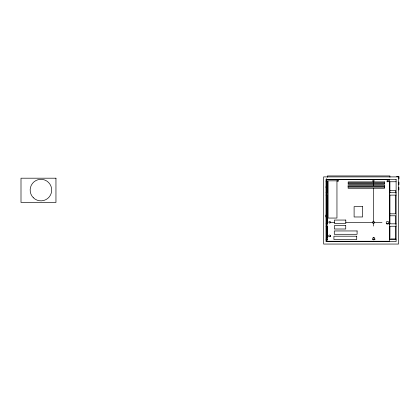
<?xml version="1.0" encoding="UTF-8"?>
<svg xmlns="http://www.w3.org/2000/svg" width="420" height="420" viewBox="0 0 420 420"><rect width="100%" height="100%" fill="white"/><g stroke="black" fill="none" stroke-linecap="round" stroke-linejoin="round"><path stroke-width="0.63" d="M396.575 176.547L399 176.547L399 178.972M326.051 181.75L327.364 181.75M386.941 181.75L388.248 181.75M389.56 181.75L396.107 181.75M398.533 182.154L398.947 182.154L398.947 184.579L398.533 184.579M326.954 186.475L326.125 186.475L326.125 187.808L326.954 187.808M398.533 187.441L398.895 187.441L398.895 189.866L398.533 189.866M326.051 192.696L327.364 192.696M389.56 192.696L396.107 192.696M326.051 195.122L327.364 195.122M389.56 195.122L396.107 195.122M326.981 215.119L325.841 215.119L325.841 216.951L326.981 216.951M330.472 222.406L334.388 222.406M345.791 222.406L372.503 222.406M374.399 222.406A0.95 0.95 0 0 0 372.981 221.587A0.95 0.95 0 0 0 372.981 223.23A0.95 0.95 0 0 0 374.399 222.406L381.99 222.406M326.051 223.823L327.364 223.823L327.353 194.975M386.284 223.823L396.107 223.823M326.051 226.254L327.595 226.254M389.55 226.254L396.107 226.254M372.965 237.62L374.267 237.62M326.051 239.201L327.595 239.201M372.503 239.201L375.123 239.201M389.55 239.201L396.107 239.201M395.651 193.137L395.651 190.554L389.718 190.554L389.718 193.137M395.651 195.074L395.651 213.817L389.718 213.817L389.718 195.074M395.651 224.18L395.651 215.78L389.718 215.78L389.718 224.18M395.651 226.118L395.651 239.043L389.718 239.043L389.718 226.118M389.907 177.256L389.907 175.948L327.353 175.948L327.353 177.256M389.907 181.85L389.907 193.006M389.907 194.975L389.907 223.839M389.907 226.464L389.907 237.62M373.737 221.125L373.737 223.729M373.454 181.514L373.454 181.897M373.454 182.842L373.454 183.278M373.454 184.349L373.454 185.719M373.454 188.27L373.454 221.461M373.454 223.356L373.454 226.076M330.54 235.316L330.54 236.612M327.353 181.85L327.353 193.006M327.353 226.464L327.353 237.62M326.981 205.7L326.981 224.243M326.981 226.165L326.981 239.578M326.954 181.482L326.954 193.263M326.954 195.211L326.954 205.622M326.524 178.92L326.524 241.511M326.288 178.92L326.288 241.511M398.533 176.894L323.626 176.894L323.626 244.052L398.533 244.052L398.533 176.894M55.955 178.196L21 178.196L21 202.445L55.955 202.445L55.955 178.196M396.107 179.324L326.051 179.324L326.051 241.626L396.107 241.626L396.107 179.324M389.624 179.587L327.065 179.587L327.065 241.259L389.624 241.259L389.624 179.587M336.956 180.836L328.094 180.836L328.094 218.059L336.956 218.059L336.956 180.836M384.52 181.897L348.169 181.897L348.169 182.842L384.52 182.842L384.52 181.897M384.547 183.278L348.149 183.278L348.149 184.349L384.547 184.349L384.547 183.278M384.689 185.719L348.022 185.719L348.022 186.706L384.689 186.706L384.689 185.719M384.584 187.11L348.122 187.11L348.122 188.27L384.584 188.27L384.584 187.11M362.586 206.624L354.107 206.624L354.107 216.977L362.586 216.977L362.586 206.624M345.791 220.059L334.388 220.059L334.388 223.403L345.791 223.403L345.791 220.059M345.739 225.666L334.336 225.666L334.336 229.01L345.739 229.01L345.739 225.666M357.094 230.953L334.283 230.953L334.283 234.297L357.094 234.297L357.094 230.953M356.727 236.208L333.921 236.208L333.921 239.552L356.727 239.552L356.727 236.208M329.259 222.91A0.824 0.824 0 0 0 330.498 222.196A0.824 0.824 0 0 0 329.259 221.482A0.824 0.824 0 0 0 329.259 222.91M373.123 181.429A0.656 0.656 0 0 0 374.11 180.857A0.656 0.656 0 0 0 373.123 180.29A0.656 0.656 0 0 0 373.123 181.429M387.397 181.65A0.724 0.724 0 0 0 388.49 181.02A0.724 0.724 0 0 0 387.397 180.39A0.724 0.724 0 0 0 387.397 181.65M337.733 181.172A0.551 0.551 0 0 0 338.583 180.747A0.551 0.551 0 0 0 337.79 180.222A0.551 0.551 0 0 0 337.733 181.172M328.986 236.576A0.871 0.871 0 0 0 330.409 236.056A0.871 0.871 0 0 0 329.248 235.084A0.871 0.871 0 0 0 328.986 236.576M373.212 239.736A1.04 1.04 0 0 0 374.798 238.875A1.04 1.04 0 0 0 373.259 237.93A1.04 1.04 0 0 0 373.212 239.736M386.773 223.729A1.286 1.286 0 0 0 388.794 222.784A1.286 1.286 0 0 0 386.967 221.503A1.286 1.286 0 0 0 386.773 223.729M33.332 197.726A10.778 10.778 0 0 0 51.345 192.848A10.778 10.778 0 0 0 38.115 179.686A10.778 10.778 0 0 0 33.332 197.726"/></g></svg>
